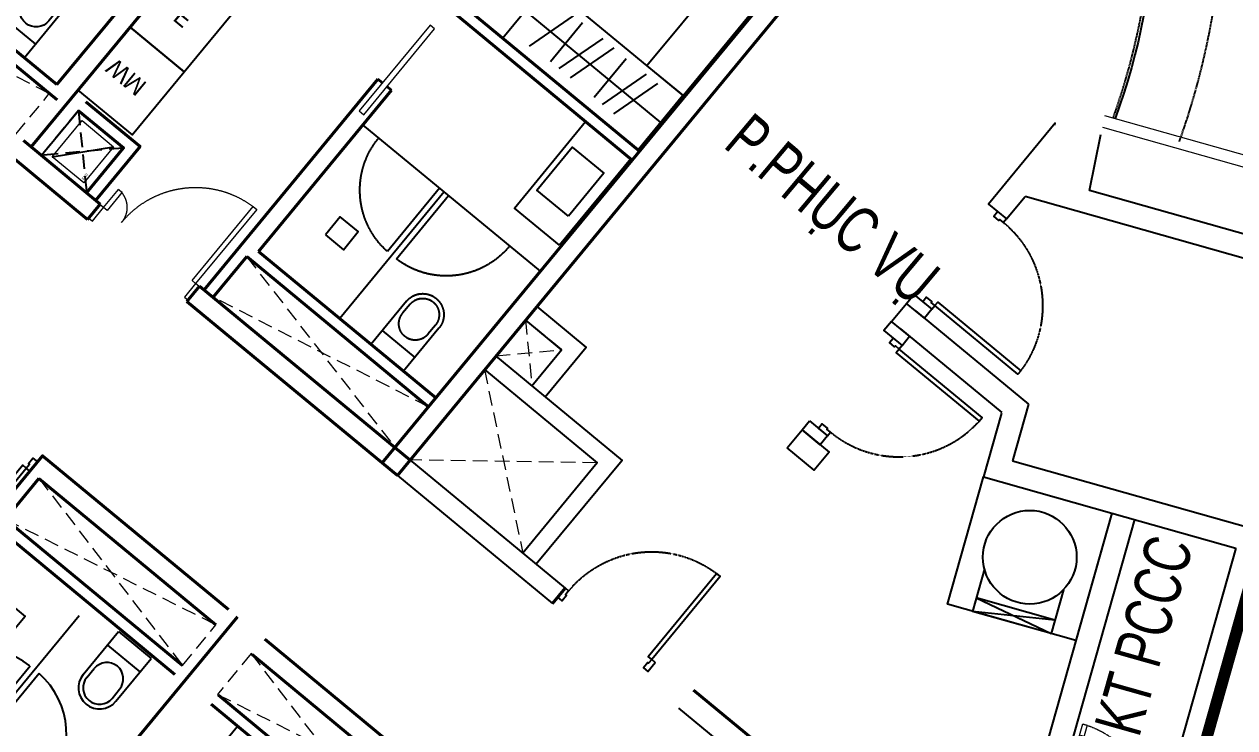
# Model space of a CAD drawing. Header units: millimetres. Extents: x -361679452 to 361242511, y -278557090 to 278849308.
# Drawn here: x -69676 to -59336, y 103012 to 109020 of the extents above; entities that cross this region are included whole.
import ezdxf
from ezdxf.enums import TextEntityAlignment as Align
from ezdxf.xclip import XClip

# ---------------------------------------------------------------- set-up
doc = ezdxf.new("R2010")
doc.units = ezdxf.units.MM
doc.header["$MEASUREMENT"] = 0
doc.header["$XCLIPFRAME"] = 0
for name, pattern in [('HIDDEN', [0.375, 0.25, -0.125]), ('TYPICAL 2 +1 BEDROOM FRONT$0$DASHED2', [9.525, 6.35, -3.175]), ('Xref_NT1+NT2_MBDV Cot vach_220729$0$HIDDEN', [0.375, 0.25, -0.125])]:
    doc.linetypes.add(name, pattern=pattern)
for name, color, linetype in [('A-ANNO-ROOM', 50, 'Continuous'), ('A-FLOR-STRS', 1, 'Continuous'), ('A-FURNITURE', 251, 'Continuous'), ('A-GLAZ', 135, 'Continuous'), ('A-UNIT', 1, 'Continuous'), ('KT-Text', 7, 'Continuous'), ('KT-Tuong', 1, 'Continuous'), ('MEP-M-DUCT-15', 6, 'Continuous'), ('MEP-M-DUCT-25', 7, 'Continuous'), ('SPE-MEP-General', 170, 'Continuous'), ('trục hút mùi', 21, 'Continuous'), ('TYPICAL 2 +1 BEDROOM FRONT$0$A-_DOOR----_E-', 32, 'Continuous'), ('x_07 Level 7$0$x-Col Lvl 5$0$A-ELEV-13FINE', 8, 'Continuous'), ('Xref_NT1+NT2_MBDV Cot vach_220729$0$ccu12-Thay', 7, 'Continuous'), ('Xref_NT1+NT2_MBDV Cot vach_220729$0$KT-Text', 7, 'Continuous'), ('Xref_NT1+NT2_MBDV Cot vach_220729$0$KT-Tuong', 1, 'Continuous')]:
    doc.layers.add(name, color=color, linetype=linetype)
for name, color, linetype, lineweight in [('A-DOOR', 1, 'Continuous', 9), ('bo dat CXCL', 92, 'Continuous', 18), ('D-building block', 8, 'Continuous', 13), ('KT-lomo nuoc', 3, 'HIDDEN', 5), ('KT-Net cat', 1, 'Continuous', 40), ('KT-Net cua', 87, 'Continuous', 9), ('KT-Net thay', 7, 'Continuous', 15), ('SPE-MEP-HVAC', 140, 'Continuous', 0), ('SPE-MEP-M-WALL OPENING', 81, 'Continuous', 0), ('Xref_NT1+NT2_MBDV Cot vach_220729$0$CUA', 37, 'Continuous', 13)]:
    doc.layers.add(name, color=color, linetype=linetype, lineweight=lineweight)
doc.styles.add('220126_HDN_HBA typical plan$0$210902_YS plan 330pm ver13$0$01 Level 1$0$CENTURY GOTHIC', font='GOTHIC.TTF')
doc.styles.add('220126_HDN_HBA typical plan$0$211210_HDN_HBA_TYPICAL PLAN CORE OPT 1$0$HBA-Text', font='GOTHIC.TTF')
doc.styles.add('Arial', font='arial.ttf', dxfattribs={"width": 0.7})
doc.styles.get("Standard").update_dxf_attribs({"font": 'arial.ttf'})
doc.styles.add('Xref_NT1+NT2_MBDV Cot vach_220729$0$Arial', font='arial.ttf', dxfattribs={"width": 0.7})

# ---------------------------------------------------------------- blocks, each defined once
blk = doc.blocks.new('qweewe')
for p, q in [((-226618, -3043560, 0), (-226618, -3043200, 0)), ((-226143, -3043200, 0), (-226618, -3043200, 0)), ((-226468, -3043560, 0), (-226468, -3043200, 0)), ((-226143, -3043240, 0), (-226243, -3043240, 0)), ((-226143, -3043520, 0), (-226243, -3043520, 0)), ((-226143, -3043560, 0), (-226618, -3043560, 0))]:
    blk.add_line(p, q)
for centre, radius, start, end in [((-226143, -3043380, 0), 180, 270, 90), ((-226243, -3043380, 0), 140, 90, 270), ((-226143, -3043380, 0), 140, 270, 90)]:
    blk.add_arc(centre, radius, start, end)
blk = doc.blocks.new('*U28')
at = {"color": 0}
for points in [[(-1100, -150), (-1100, 0), (-1060, 0), (-1060, -150)], [(-40, -150), (-40, 0), (0, 0), (0, -150)], [(-1020, -150), (-1060, -150), (-1060, -351), (-1020, -351)], [(-40, -150), (-80, -150), (-80, -970), (-40, -970)]]:
    blk.add_lwpolyline(points, close=True, dxfattribs=at)
for centre, radius, start, end in [((-1061, -150), 201, 270.1539, 0.0507), ((-42, -152), 818, 179.8292, 267.3066)]:
    blk.add_arc(centre, radius, start, end, dxfattribs=at)
blk = doc.blocks.new('*U260')
at = {"layer": 'KT-lomo nuoc', "ltscale": 500}
for p, q in [((287, 347), (1553, -1282)), ((1839, -935), (0, 0))]:
    blk.add_line(p, q, dxfattribs=at)
blk.add_lwpolyline([(287, 347), (1839, -935), (1553, -1282), (0, 0)], close=True, dxfattribs=at)
blk = doc.blocks.new('Condo-Studio')
at = {"layer": 'A-FURNITURE'}
for p, q in [((3150, -2124, 0), (3150, -724, 0)), ((3100, -2123, 0), (3100, -1423, 0)), ((3200, -2123, 0), (3200, -1423, 0)), ((4215, -2126, 0), (2250, -2124, 0)), ((2699, -4057, 0), (2699, -3456, 0)), ((2919, -3549, 0), (3045, -3986, 0)), ((3140, -3562, 0), (3140, -3991, 0)), ((3235, -3562, 0), (3361, -3999, 0)), ((3361, -3562, 0), (3486, -3999, 0)), ((3622, -3562, 0), (3622, -3991, 0)), ((3717, -3562, 0), (3843, -3999, 0)), ((3843, -3562, 0), (3968, -3999, 0)), ((2699, -3756, 0), (4197, -3757, 0)), ((2699, -3757, 0), (3101, -3757, 0))]:
    blk.add_line(p, q, dxfattribs=at)
at = {"layer": 'A-FURNITURE', "elevation": 0}
for points in [[(185, -802), (785, -802), (785, -1502), (185, -1502)], [(2600, -1196), (2800, -1196), (2800, -1396), (2600, -1396)], [(185, -1502), (785, -1502), (785, -2202), (185, -2202)], [(4197, -3457), (2099, -3457), (2099, -4057), (4197, -4057)], [(4199, -5007), (3799, -5007), (3799, -4057), (4199, -4057)]]:
    blk.add_lwpolyline(points, close=True, dxfattribs=at)
at = {"layer": 'A-FURNITURE'}
for points in [[(4200, -2401), (3701, -2400), (3699, -3356), (4198, -3356)], [(4100, -2641), (3750, -2640), (3750, -3115), (4100, -3116)]]:
    blk.add_lwpolyline(points, close=True, dxfattribs=at)
for centre, start, end in [((3125, -2123, 0), 92.0477, 180.001), ((3175, -2123, 0), 0.001, 87.9542)]:
    blk.add_arc(centre, 700, start, end, dxfattribs=at)
at = {"layer": 'KT-Net cat'}
for p, q in [((100, -4, 0), (951, -4, 0)), ((951, -4, 0), (951, -174, 0)), ((2051, -4, 0), (2051, -174, 0)), ((2051, -4, 0), (4215, -4, 0)), ((100, -174, 0), (951, -174, 0)), ((185, -174, 0), (185, -10104, 0)), ((2051, -174, 0), (4215, -174, 0)), ((2101, -174, 0), (2100, -2507, 0)), ((2201, -624, 0), (2201, -174, 0)), ((2201, -624, 0), (4300, -624, 0)), ((2250, -2507, 0), (2251, -724, 0)), ((2251, -724, 0), (4215, -724, 0)), ((4215, -724, 0), (4215, -3356, 0)), ((2100, -2507, 0), (2150, -2507, 0)), ((2200, -2507, 0), (2250, -2507, 0)), ((4215, -3456, 0), (4215, -10104, 0))]:
    blk.add_line(p, q, dxfattribs=at)
blk.add_lwpolyline([(4215, -3356), (2099, -3356), (2099, -3456), (4215, -3456)], dxfattribs=at)
at = {"layer": 'KT-Net cua', "elevation": 0}
blk.add_lwpolyline([(2150, -2195), (2200, -2195), (2200, -3145), (2150, -3145)], close=True, dxfattribs=at)
at = {"layer": 'A-FURNITURE', "rotation": 270.000961774795}
blk.add_blockref('qweewe', (3047060, -227291, 0), dxfattribs=at)
at = {"layer": 'KT-lomo nuoc', "linetype": 'HIDDEN', "extrusion": (4.34134e-13, -3.29927e-18, -1), "xscale": -0.9999999999999997, "zscale": -0.9999999999999997, "rotation": 140.4492536752919}
blk.add_blockref('*U260', (-4215, -174, 0), dxfattribs=at)
at = {"layer": 'KT-Net cua'}
blk.add_blockref('*U28', (2051, -19, 0), dxfattribs=at)
at = {"layer": 'A-FURNITURE', "char_height": 150, "width": 310.86, "attachment_point": 4, "style": '220126_HDN_HBA typical plan$0$210902_YS plan 330pm ver13$0$01 Level 1$0$CENTURY GOTHIC'}
for s, insert in [('WM', (253, -1150, 0)), ('F', (420, -1853, 0))]:
    blk.add_mtext(s, dxfattribs=dict(at, insert=insert))
blk = doc.blocks.new('*U271')
at = {"layer": 'KT-lomo nuoc', "ltscale": 500}
for p, q in [((1248, 1512), (347, -287)), ((1595, 1225), (0, 0))]:
    blk.add_line(p, q, dxfattribs=at)
blk.add_lwpolyline([(1248, 1512), (1595, 1225), (347, -287), (0, 0)], close=True, dxfattribs=at)
blk = doc.blocks.new('sl-sss')
at = {"layer": 'KT-Net cat', "extrusion": (-1.83489e-19, -7.50692e-07, 1)}
for p, q in [((20980, -1892, 0), (20980, -3791, 0)), ((21080, -1892, 0), (21080, -3841, 0)), ((21530, -1892, 0), (21530, -3841, 0)), ((21700, -1892, 0), (21700, -4041, 0))]:
    blk.add_line(p, q, dxfattribs=at)
at = {"layer": 'A-FURNITURE', "extrusion": (1.05846e-19, 7.50692e-07, -1), "zscale": -1.000000000000001, "rotation": 0.001968681574985721}
blk.add_blockref('qweewe', (205533, 3041023, 0), dxfattribs=at)
at = {"layer": 'KT-lomo nuoc', "linetype": 'HIDDEN', "extrusion": (4.34134e-13, 7.50692e-07, -1), "zscale": -1, "rotation": 39.55117326159146}
blk.add_blockref('*U271', (-21530, -3841, 0), dxfattribs=at)
blk = doc.blocks.new('*U100')
at = {"color": 0}
blk.add_lwpolyline([(0, 0), (400, 0), (400, 350), (0, 350)], close=True, dxfattribs=at)
at = {"layer": 'MEP-M-DUCT-15'}
for points in [[(50, 50), (50, 300), (150, 200), (50, 50)], [(350, 300), (50, 300), (150, 200), (350, 300)]]:
    blk.add_solid(points, dxfattribs=at)
at = {"layer": 'MEP-M-DUCT-25'}
blk.add_line((0, 0), (400, 350), dxfattribs=at)
blk = doc.blocks.new('A$C3AE13516')
at = {"layer": 'SPE-MEP-General'}
blk.add_lwpolyline([(0, -500), (500, -500), (500, 0), (0, 0)], close=True, dxfattribs=at)
at = {"layer": 'SPE-MEP-M-WALL OPENING', "color": 1, "extrusion": (-1.42937e-21, 0, -1), "zscale": -1, "rotation": 180.0104958576382}
blk.add_blockref('*U100', (-50, -77), dxfattribs=at)
at = {"layer": 'SPE-MEP-M-WALL OPENING', "color": 1, "insert": (65, -411, 0), "char_height": 21.8, "attachment_point": 7, "rotation": 359.979}
blk.add_mtext_dynamic_manual_height_columns('KED', width=18.1, gutter_width=108867, heights=[0], dxfattribs=at)
blk = doc.blocks.new('shaft-1')
at = {"layer": 'SPE-MEP-HVAC', "color": 1, "rotation": 9.552116110406964e-07}
blk.add_blockref('A$C3AE13516', (-81332, 2208, 0), dxfattribs=at)
blk = doc.blocks.new('*U90')
at = {"layer": 'TYPICAL 2 +1 BEDROOM FRONT$0$A-_DOOR----_E-'}
for points in [[(80, 920), (40, 920), (40, 0), (80, 0)], [(0, 0), (0, 0), (0, 0), (40, 0), (40, -42), (50, -42), (50, -100), (0, -100), (0, -100), (0, -100)], [(1000, 0), (1000, 0), (1000, 0), (960, 0), (960, -42), (950, -42), (950, -100), (1000, -100), (1000, -100), (1000, -100)]]:
    blk.add_lwpolyline(points, close=True, dxfattribs=at)
at = {"layer": 'TYPICAL 2 +1 BEDROOM FRONT$0$A-_DOOR----_E-', "color": 8, "linetype": 'TYPICAL 2 +1 BEDROOM FRONT$0$DASHED2', "ltscale": 0.1}
blk.add_arc((40, 0), 920, 0, 90, dxfattribs=at)
blk = doc.blocks.new('sl-ss')
at = {"layer": 'A-FURNITURE', "extrusion": (-1.83489e-19, -7.50692e-07, 1)}
for p, q in [((19548, -491, 0), (20248, -491, 0)), ((19548, -541, 0), (20847, -541, 0)), ((19548, -591, 0), (20248, -591, 0))]:
    blk.add_line(p, q, dxfattribs=at)
at = {"layer": 'A-FURNITURE', "extrusion": (-1.83489e-19, -7.50692e-07, 1), "elevation": 0}
blk.add_lwpolyline([(20547, 9), (20547, -191), (20347, -191), (20347, 9)], close=True, dxfattribs=at)
at = {"layer": 'A-FURNITURE', "extrusion": (-1.83489e-19, -7.50692e-07, 1)}
for centre, start, end in [((19548, -516, 0), 2.0487, 90.002), ((19548, -566, 0), 270.002, 357.9553)]:
    blk.add_arc(centre, 700, start, end, dxfattribs=at)
at = {"layer": 'KT-Net cat', "extrusion": (-1.83489e-19, -7.50692e-07, 1)}
for p, q in [((21530, 569, 0), (19192, 569, 0)), ((20980, -1492, 0), (20980, 419, 0)), ((21530, 469, 0), (21080, 469, 0)), ((21080, -1492, 0), (21080, 469, 0)), ((21530, -1492, 0), (21530, 469, 0))]:
    blk.add_line(p, q, dxfattribs=at)
at = {"layer": 'KT-Net cat', "extrusion": (-1.83489e-19, -7.50692e-07, 1), "elevation": 0}
for points in [[(21530, 569), (21700, 569), (21700, -1492)], [(11600, -1591), (21700, -1591)]]:
    blk.add_lwpolyline(points, dxfattribs=at)
at = {"layer": 'A-DOOR', "rotation": 89.99918509898055}
blk.add_blockref('*U90', (21530, 569, 0), dxfattribs=at)
at = {"layer": 'A-FURNITURE', "extrusion": (-1.05818e-19, -7.50692e-07, 1), "rotation": 180.0019686992574}
blk.add_blockref('qweewe', (-205558, -3044456, 0), dxfattribs=at)
at = {"layer": 'KT-lomo nuoc', "linetype": 'HIDDEN', "extrusion": (4.34134e-13, 7.50692e-07, -1), "zscale": -1, "rotation": 39.55117326159146}
blk.add_blockref('*U271', (-21530, -1492, 0), dxfattribs=at)
blk = doc.blocks.new('A$C21AF0CCA')
at = {"layer": 'A-ANNO-ROOM', "insert": (1198, 815), "char_height": 600, "attachment_point": 2, "rotation": 0.1054, "style": '220126_HDN_HBA typical plan$0$211210_HDN_HBA_TYPICAL PLAN CORE OPT 1$0$HBA-Text'}
blk.add_mtext_dynamic_manual_height_columns('1-BR+', width=722857412.87, gutter_width=9766, heights=[0], dxfattribs=at)
blk = doc.blocks.new('linen')
at = {"layer": 'x_07 Level 7$0$x-Col Lvl 5$0$A-ELEV-13FINE'}
for p, q in [((187777, 255538), (188184, 256105)), ((187874, 255468), (188184, 256105)), ((188491, 255884), (188184, 256105)), ((188282, 256035), (187777, 255538)), ((187874, 255468), (188282, 256035)), ((188092, 255311), (187777, 255538))]:
    blk.add_line(p, q, dxfattribs=at)
blk.add_circle((188452, 255486), 400, dxfattribs=at)
blk = doc.blocks.new('*U161')
at = {"layer": 'TYPICAL 2 +1 BEDROOM FRONT$0$A-_DOOR----_E-'}
for points in [[(80, 920), (40, 920), (40, 0), (80, 0)], [(0, 0), (0, 0), (0, 0), (40, 0), (40, -42), (50, -42), (50, -100), (0, -100), (0, -100), (0, -100)], [(1000, 0), (1000, 0), (1000, 0), (960, 0), (960, -42), (950, -42), (950, -100), (1000, -100), (1000, -100), (1000, -100)]]:
    blk.add_lwpolyline(points, close=True, dxfattribs=at)
at = {"layer": 'TYPICAL 2 +1 BEDROOM FRONT$0$A-_DOOR----_E-', "color": 8, "linetype": 'TYPICAL 2 +1 BEDROOM FRONT$0$DASHED2', "ltscale": 0.1}
blk.add_arc((40, 0), 920, 0, 90, dxfattribs=at)
blk = doc.blocks.new('*U171')
blk.add_line((-70, 100), (-70, 700))
for points in [[(-50, 0), (-50, 800), (-90, 800), (-90, 0)], [(-50, 100), (-90, 100), (-90, 700), (-50, 700)], [(-900, -100), (-840, -100), (-840, -40), (-850, -40), (-850, 0), (-900, 0)], [(0, -100), (-60, -100), (-60, -40), (-50, -40), (-50, 0), (0, 0)]]:
    blk.add_lwpolyline(points, close=True)
at = {"linetype": 'Xref_NT1+NT2_MBDV Cot vach_220729$0$HIDDEN'}
blk.add_arc((-50, 0), 800, 90, 180, dxfattribs=at)
blk = doc.blocks.new('PCCCCC')
at = {"layer": 'A-FLOR-STRS', "extrusion": (1.96758e-07, 6.49992e-07, 1), "elevation": 0}
blk.add_lwpolyline([(-39163, -46882), (-38067, -47192), (-38375, -48280), (-39471, -47970)], close=True, dxfattribs=at)
at = {"layer": 'bo dat CXCL'}
for p, q in [((-38130, -43797, 0), (-34393, -44853, 0)), ((-38149, -43895, 0), (-34420, -44949, 0))]:
    blk.add_line(p, q, dxfattribs=at)
at = {"layer": 'D-building block', "color": 2, "const_width": 100, "elevation": 0}
blk.add_lwpolyline([(-37496, -49951), (-35956, -50386), (-35276, -47980), (-36816, -47545)], close=True, dxfattribs=at)
at = {"layer": 'KT-Net cat'}
for p, q in [((-42846, -47962), (-42738, -47831, 0)), ((-41640, -48702, 0), (-39596, -50389, 0))]:
    blk.add_line(p, q, dxfattribs=at)
at = {"layer": 'KT-Tuong'}
for p, q in [((-44063, -46736), (-42738, -47831, 0)), ((-44168, -46870), (-42846, -47962)), ((-36816, -47545, 0), (-37496, -49951, 0))]:
    blk.add_line(p, q, dxfattribs=at)
at = {"layer": 'KT-Tuong', "elevation": 0}
for points in [[(-38067, -47192), (-38646, -49238), (-39596, -50389)], [(-37875, -47246), (-38609, -49844)], [(-37009, -47491), (-37744, -50089)], [(-38834, -49781), (-39570, -50671), (-41767, -48856)]]:
    blk.add_lwpolyline(points, dxfattribs=at)
at = {"layer": 'Xref_NT1+NT2_MBDV Cot vach_220729$0$KT-Tuong'}
for p, q in [((-38258, -44436, 0), (-38162, -43959, 0)), ((-34569, -45479, 0), (-38258, -44436, 0)), ((-34624, -45671, 0), (-38809, -44488, 0)), ((-39950, -45555), (-39822, -45401)), ((-39745, -45465), (-38780, -46262)), ((-39873, -45619), (-39008, -46333)), ((-38780, -46262), (-38917, -46744, 0)), ((-39010, -46338, 0), (-39163, -46882)), ((-38917, -46744, 0), (-35222, -47788, 0)), ((-38067, -47192, 0), (-37009, -47491, 0))]:
    blk.add_line(p, q, dxfattribs=at)
at = {"layer": 'Xref_NT1+NT2_MBDV Cot vach_220729$0$KT-Tuong', "elevation": 0}
blk.add_lwpolyline([(-38554, -43880), (-38551, -43861), (-39122, -44553), (-38968, -44680), (-38809, -44488)], dxfattribs=at)
for points in [[(-39823, -45401), (-39759, -45324), (-39605, -45451), (-39668, -45528)], [(-39950, -45555), (-40014, -45632), (-39859, -45760), (-39796, -45682)], [(-40650, -46403), (-40496, -46531), (-40560, -46608), (-40714, -46481)], [(-40841, -46635), (-40714, -46481), (-40483, -46672), (-40610, -46826)]]:
    blk.add_lwpolyline(points, close=True, dxfattribs=at)
at = {"extrusion": (1.78987e-07, 6.55108e-07, 1), "rotation": 109.9611265456542}
blk.add_blockref('linen', (265703, -137480, 0), dxfattribs=at)
at = {"layer": 'KT-Net cua'}
for p, xscale, rotation in [((-39605, -45451), -0.9999999999999992, 230.4314592847375), ((-41967, -48467), -0.9999999999999997, 320.4661600781523)]:
    blk.add_blockref('*U161', p, dxfattribs=dict(at, xscale=xscale, rotation=rotation))
at = {"layer": 'KT-Net cua', "rotation": 230.466160078156}
blk.add_blockref('*U161', (-39859, -45760), dxfattribs=at)
at = {"layer": 'Xref_NT1+NT2_MBDV Cot vach_220729$0$CUA', "xscale": -1, "rotation": 344.2212083034433}
blk.add_blockref('*U171', (-38582, -49748), dxfattribs=at)
at = {"layer": 'Xref_NT1+NT2_MBDV Cot vach_220729$0$KT-Text', "extrusion": (-2.27976e-08, -7.84266e-08, 1), "style": 'Xref_NT1+NT2_MBDV Cot vach_220729$0$Arial', "width": 0.7}
blk.add_text('KT PCCC', height=400, rotation=74.2212, dxfattribs=at).set_placement((-37603, -48290, 0), align=Align.CENTER)
blk = doc.blocks.new('*U214')
at = {"linetype": 'HIDDEN', "ltscale": 500}
for p, q in [((915, 403), (504, -1144)), ((1419, -741), (0, 0))]:
    blk.add_line(p, q, dxfattribs=at)
blk.add_lwpolyline([(915, 403), (1419, -741), (504, -1144), (0, 0)], close=True, dxfattribs=at)
blk = doc.blocks.new('*U246')
at = {"layer": 'KT-lomo nuoc', "ltscale": 500}
for p, q in [((255, 308), (308, -255)), ((563, 54), (0, 0))]:
    blk.add_line(p, q, dxfattribs=at)
blk.add_lwpolyline([(255, 308), (563, 54), (308, -255), (0, 0)], close=True, dxfattribs=at)
blk = doc.blocks.new('trucktnuoctang36')
at = {"layer": 'KT-lomo nuoc', "linetype": 'HIDDEN', "xscale": -0.9999999999999997, "rotation": 10.8976534755902}
blk.add_blockref('*U246', (23999, 5864, 0), dxfattribs=at)
at = {"layer": 'SPE-MEP-HVAC', "linetype": 'HIDDEN', "ltscale": 1000, "xscale": -1, "rotation": 254.2212213649985}
blk.add_blockref('*U214', (23667, 4127, 0), dxfattribs=at)
blk = doc.blocks.new('*U241')
at = {"linetype": 'HIDDEN', "ltscale": 500}
for p, q in [((454, 200), (202, -458)), ((656, -258), (0, 0))]:
    blk.add_line(p, q, dxfattribs=at)
blk.add_lwpolyline([(454, 200), (656, -258), (202, -458), (0, 0)], close=True, dxfattribs=at)
blk = doc.blocks.new('A$Cc3a6237a')
at = {"layer": 'KT-Net cat', "elevation": 0}
for points in [[(-11418, -2676), (-10955, -3058), (-11335, -3518)], [(-11482, -2753), (-11096, -3071), (-11412, -3454)]]:
    blk.add_lwpolyline(points, dxfattribs=at)
at = {"layer": 'trục hút mùi', "linetype": 'HIDDEN', "ltscale": 1000, "xscale": -1, "rotation": 254.2212213649985}
blk.add_blockref('*U241', (-11412, -3454, 0), dxfattribs=at)

msp = doc.modelspace()

# ---------------------------------------------------------------- block references
at = {"layer": 'A-FLOR-STRS', "extrusion": (-5.78826e-07, 4.78016e-07, 1), "rotation": 50.44882673718962}
msp.add_blockref('sl-sss', (-82897.7, 88241.5, 0.1), dxfattribs=at)
at = {"layer": 'A-UNIT', "xscale": -1, "rotation": 140.4476535076448}
msp.add_blockref('Condo-Studio', (-73108.3, 110629.9, 0), dxfattribs=at)

# ---------------------------------------------------------------- next in the draw order: linework, layer by layer
at = {"layer": 'KT-Net cat', "elevation": 0}
msp.add_lwpolyline([(-66486.5, 105166.4), (-66617.6, 105274.7), (-60687.8, 112454.7), (-60613.1, 112278.1)], close=True, dxfattribs=at)

# ---------------------------------------------------------------- next in the draw order: block references
at = {"layer": 'A-FLOR-STRS', "extrusion": (-5.78826e-07, 4.78016e-07, 1), "rotation": 50.4488267371896}
msp.add_blockref('shaft-1', (-16035.7, 169204.2, 0.1), dxfattribs=at)

# ---------------------------------------------------------------- next in the draw order: block references
at = {"layer": 'A-FLOR-STRS', "extrusion": (-5.78826e-07, 4.78016e-07, 1), "rotation": 50.44882673718962}
msp.add_blockref('sl-ss', (-82897.7, 88241.5, 0.1), dxfattribs=at)

# ---------------------------------------------------------------- next in the draw order: block references
at = {"layer": 'A-UNIT'}
ref = msp.add_blockref('Condo-Studio', (-69869.9, 107955.4, 0), dxfattribs=dict(at, xscale=-1, rotation=140.4483997994664))
XClip(ref).set_block_clipping_path([(4214.7315411381, 416.9753598701), (4250.5314052925, -9297.2874454036), (3160.2974679302, -9713.3366449457), (2186.7718012203, -9882.9112150874), (99.3614254128, -9902.4907730352), (99.915931398, 573.8415640257)])

# ---------------------------------------------------------------- next in the draw order: linework, layer by layer
at = {"layer": 'A-GLAZ'}
msp.add_lwpolyline([(-63424.6, 115736.7), (-62109.5, 114651.5, -0.317505), (-60358, 108214.3, -0.317505)], format="xyb", dxfattribs=at)
at = {"layer": 'KT-Net cat'}
for p, q in [((-66378.3, 105297.5), (-68174.6, 106781)), ((-66486.5, 105166.4), (-68282.9, 106649.9))]:
    msp.add_line(p, q, dxfattribs=at)
at = {"layer": 'KT-Tuong', "elevation": 0}
for points in [[(-65225.2, 105836.7), (-64875, 106260.8), (-65295.7, 106608.3)], [(-65340.9, 105932.2), (-65086.1, 106240.7), (-65391.2, 106492.6)], [(-65649.3, 106187), (-64569.8, 105295.5), (-65302.1, 104408.8)], [(-65744.8, 106071.3), (-64781, 105275.3), (-65417.7, 104504.3)]]:
    msp.add_lwpolyline(points, dxfattribs=at)
at = {"layer": 'Xref_NT1+NT2_MBDV Cot vach_220729$0$ccu12-Thay', "linetype": 'HIDDEN', "ltscale": 25, "elevation": 0}
for points in [[(-59810, 108017, 0.3132591), (-61725.4, 115112.4), (-76681.2, 127439.9, 0.2567374), (-82155.1, 128022.3, 0.0253933), (-83207.2, 127498.8, 0.0889379), (-86361.8, 124896.2), (-88547.8, 122243.8), (-113995.3, 91438.2, 0.0725017), (-114929.1, 89493.6, 0.0502925), (-117686.2, 77111.4, 0.0222997), (-118097.8, 71632.8, 0.4964024), (-111586.4, 67387.1), (-102943.5, 70671.7, 0.0812642), (-99030.2, 73116.6), (-92449.3, 81085.5), (-90284.3, 83707.1), (-78314.9, 98206, -0.4142136), (-77753.4, 98259.5), (-69577.5, 91507.6, 0.4147016), (-65913, 91860.2), (-61205.8, 97560.1)], [(-60375, 108219.1, 0.313113), (-62109.5, 114651.5), (-77043.6, 126961, 0.2552902), (-81919.4, 127470.5, 0.0252945), (-82913, 126975.9, 0.088841), (-85901.5, 124511.3), (-88085, 121861.9), (-113513.6, 91079.3, 0.0716282), (-114357.8, 89309.9, 0.0503129), (-117090.4, 77040.4, 0.0221705), (-117497.1, 71646, 0.4938342), (-111794, 67950.1), (-103166.1, 71229, 0.0802095), (-99461.9, 73536.2), (-92911.9, 81467.5), (-90746.9, 84089.1), (-78777.6, 98588, -0.4142136), (-77371.3, 98722.1), (-69195.5, 91970.2, 0.41477), (-66375.9, 92241.9), (-61668.4, 97942.2)]]:
    msp.add_lwpolyline(points, format="xyb", dxfattribs=at)

# ---------------------------------------------------------------- next in the draw order: block references
at = {"layer": 'A-ANNO-ROOM'}
for p in [(-193366.6, 192838, 0), (-194725.1, 187914.8, 0), (-204628.5, 156603.4, 0)]:
    msp.add_blockref('A$C21AF0CCA', p, dxfattribs=at)
at = {"layer": 'KT-Net cat'}
msp.add_blockref('A$Cc3a6237a', (-57730.3, 111034.1), dxfattribs=at)
at = {"layer": 'KT-Net thay'}
msp.add_blockref('PCCCCC', (-22318.5, 152036.7), dxfattribs=at)
at = {"layer": 'KT-Tuong'}
msp.add_blockref('trucktnuoctang36', (-89084.7, 100377.1, 0), dxfattribs=at)

# ---------------------------------------------------------------- next in the draw order: texts
at = {"layer": 'KT-Text', "extrusion": (-2.60739e-08, 7.73991e-08, 1), "style": 'Arial', "width": 0.7}
msp.add_text('P.PHỤC VỤ', height=400, rotation=320, dxfattribs=at).set_placement((-62899.2, 107290.4, 0), align=Align.CENTER)

doc.saveas('drawing.dxf')
